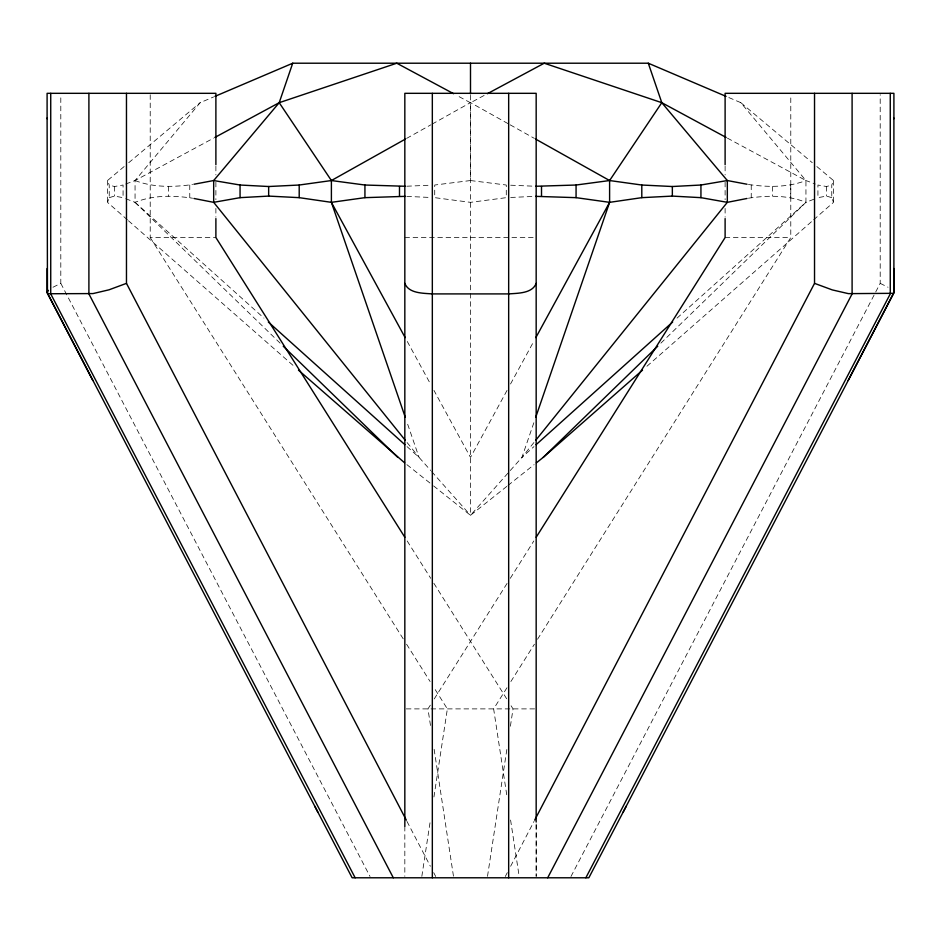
<?xml version="1.0" encoding="UTF-8"?>
<svg xmlns="http://www.w3.org/2000/svg" width="941" height="941" viewBox="0 0 941 941"><rect width="100%" height="100%" fill="white"/><g stroke="black" fill="none" stroke-linecap="round" stroke-linejoin="round"><path stroke-width="0.71" stroke-dasharray="4.71 3.53" d="M536.17 823.963L536.17 876.33L536.17 823.446M506.846 486.368L470.5 515.315L470.653 102.687L484.85 95.065M421.839 876.342L430.413 820.046M433.942 796.945L447.363 708.891L434.036 687.753M487.509 876.342L506.87 749.307M510.398 726.217L513.033 708.891L510.681 705.162M533.841 422.756L521.926 457.408L470.5 515.315L431.884 484.556M127.364 219.794L107.497 202.339L109.227 197.657L109.227 185.024L107.497 180.543L124.247 166.463M813.636 219.794L833.503 202.339L831.773 197.657L831.773 185.024L833.503 180.543L816.753 166.463M505.293 876.506L507.293 872.66M510.634 866.261L534.018 821.422M570.964 876.506L880.2 283.359L880.2 94.653M507.034 390.421L470.5 457.408L433.966 390.421M510.54 383.987L533.723 341.465M430.319 705.162L427.967 708.891L430.602 726.217M434.236 698.94L507.152 583.279M510.293 578.303L533.806 540.993M506.964 687.753L493.637 708.891L507.058 796.945M510.881 681.531L534.406 644.22M537.534 639.245L790.781 237.544L790.781 94.782M533.9 442.541L521.926 457.408L533.947 446.622M125.729 184.024L135.057 180.543L200.186 102.663L213.607 96.947M660.9 343.136L805.943 202.339L815.271 198.692M677.05 318.105L805.943 202.339L805.943 180.543L740.814 102.663L727.405 96.947M646.949 366.249L812.53 220.77M128.717 162.711L200.186 102.663M507.975 485.462L534.1 464.654M52.99 287.24L60.8 283.359L60.8 94.653M406.606 138.398L430.837 124.835M432.107 124.118L470.5 102.604L508.893 124.118M280.1 343.136L135.057 202.339L135.057 180.543L213.572 138.139M125.729 198.692L135.057 202.339C153.289 194.963 173.438 195.305 192.576 198.21M109.227 197.657L114.437 196.093L123.071 197.657L123.071 185.024L114.437 186.518L109.227 185.024M748.424 184.495C767.562 187.259 787.629 187.612 805.943 180.543L815.271 184.024M831.773 197.657L826.563 196.093L817.929 197.657L817.929 185.024L826.563 186.518L831.773 185.024M748.424 198.21C767.562 195.305 787.711 194.963 805.943 202.339M135.057 180.543C153.371 187.612 173.438 187.259 192.576 184.495M470.5 180.543L434.718 185.024L434.718 197.657L470.5 202.339L506.282 197.657L506.282 185.024L470.5 180.543L470.347 102.687L456.15 95.065M510.681 197.457L534.17 196.41M406.83 186.212L430.319 185.212M150.219 94.782L150.219 237.544L215.889 237.544M404.83 237.544L536.17 237.544M725.111 237.544L790.781 237.544M406.289 708.891L534.711 708.891M510.681 185.212L534.17 186.212M406.83 196.41L430.319 197.457M880.2 283.359L888.01 287.24M727.428 138.139L805.943 180.543M510.163 124.835L534.394 138.398M406.9 464.654L430.743 483.65M740.814 102.663L812.283 162.711M128.47 220.77L294.051 366.249M135.057 202.339L263.951 318.105M407.053 446.622L419.074 457.408L430.719 470.524M431.684 471.617L470.5 515.315M407.1 442.541L419.074 457.408L407.159 422.756M407.194 540.993L430.707 578.303M433.848 583.279L506.764 698.94M150.219 237.544L403.466 639.245M406.594 644.22L430.119 681.531M407.277 341.465L430.46 383.987M406.983 821.422L430.366 866.261M433.707 872.66L435.707 876.506M60.8 283.359L370.036 876.506M510.587 820.046L519.161 876.342M434.13 749.307L453.491 876.342M833.503 180.543L833.503 202.339M826.563 186.518L826.563 196.093M790.734 185.024L790.734 197.657M772.432 186.518L772.432 196.093M751.236 185.024L751.236 197.657M725.111 166.169L725.111 174.908M725.111 182.189L725.111 199.668M725.111 208.408L725.111 217.148M470.5 95.312L470.5 102.604M404.83 826.351L404.83 876.353M215.889 166.169L215.889 174.908M215.889 182.189L215.889 199.668M215.889 208.408L215.889 217.148M189.764 185.024L189.764 197.657M168.568 186.518L168.568 196.093M114.437 186.518L114.437 196.093M107.497 180.543L107.497 202.339"/><path stroke-width="1.41" d="M893.903 118.707L893.903 93.324L725.111 93.324L725.111 164.71M47.097 268.526L47.05 292.557L48.72 293.745L92.994 293.58L109.003 289.816L126.47 283.359L126.47 93.324M536.17 283.359C532.277 293.557 517.903 293.169 508.669 293.91L432.331 293.91C423.097 293.169 408.723 293.557 404.83 283.359M193.987 184.236L213.678 180.543L279.206 102.687L292.71 63.212L648.29 63.212L726.052 96.37M535.747 417.216L609.603 202.339L609.603 180.543L661.794 102.687L648.29 63.212M893.903 118.072L893.891 292.827L623.248 811.918M534.676 820.14L814.53 283.359L814.53 93.324M547.697 877.788L852.099 293.91L852.099 93.324M585.855 877.788L890.268 293.91L890.268 93.324M626.247 806.178L588.843 877.788L352.134 877.788L314.753 806.178M848.182 380.47L893.95 292.557L893.903 268.526M535.841 337.607L609.603 202.339L641.797 197.657L672.345 196.093L700.939 197.657L727.322 202.339L747.013 198.48M536.158 537.264L725.111 237.544L725.111 218.606M48.438 290.369L47.05 292.557L92.818 380.47M535.747 440.259L727.322 202.339L727.322 180.543L661.794 102.687L544.227 63.212L487.426 93.688M536.37 462.843L543.192 457.408L657.747 346.206M536.123 444.658L672.674 322.022M543.192 457.408L642.538 370.131M893.456 293.321L848.406 293.639L832.303 289.91L814.53 283.359M405.253 440.259L213.678 202.339L213.678 180.543L240.061 185.024L268.656 186.518L299.203 185.024L331.397 180.543L405.336 139.115M214.854 137.445L279.206 102.687L396.773 63.212L453.574 93.688M214.936 96.37L292.757 63.212M405.359 196.351L364.932 197.657L331.397 202.339L299.203 197.657L268.656 196.093L240.061 197.657L213.678 202.339L193.987 198.48M535.641 186.271L576.068 185.024L609.603 180.543L641.797 185.024L672.345 186.518L700.939 185.024L727.322 180.543L747.013 184.236M535.641 196.351L576.068 197.657L609.603 202.339M279.206 102.687L331.397 180.543L364.932 185.024L405.359 186.271M661.794 102.687L726.146 137.445M535.664 139.115L609.603 180.543M298.462 370.131L404.63 462.843M268.326 322.022L404.877 444.658M283.253 346.206L397.808 457.408M404.842 537.264L215.889 237.544L215.889 218.606M331.397 180.543L331.397 202.339L405.159 337.607M126.47 283.359L406.324 820.14M393.303 877.788L88.901 293.91L88.901 93.324M355.145 877.788L50.732 293.91L50.732 93.324M317.752 811.918L47.544 293.321M331.397 202.339L405.253 417.216M47.45 291.475L47.097 118.072M47.097 118.707L47.097 93.324L215.889 93.324L215.889 164.71M700.939 185.024L700.939 197.657M672.345 186.518L672.345 196.093M641.797 185.024L641.797 197.657M576.068 185.024L576.068 197.657M541.51 186.518L541.51 196.093M536.17 822.058L536.17 93.324L404.83 93.324L404.83 826.351M508.669 93.324L508.669 877.788M470.5 63.212L470.5 93.853M432.331 93.324L432.331 877.788M399.49 186.518L399.49 196.093M364.932 185.024L364.932 197.657M299.203 185.024L299.203 197.657M268.656 186.518L268.656 196.093M240.061 185.024L240.061 197.657"/></g></svg>
